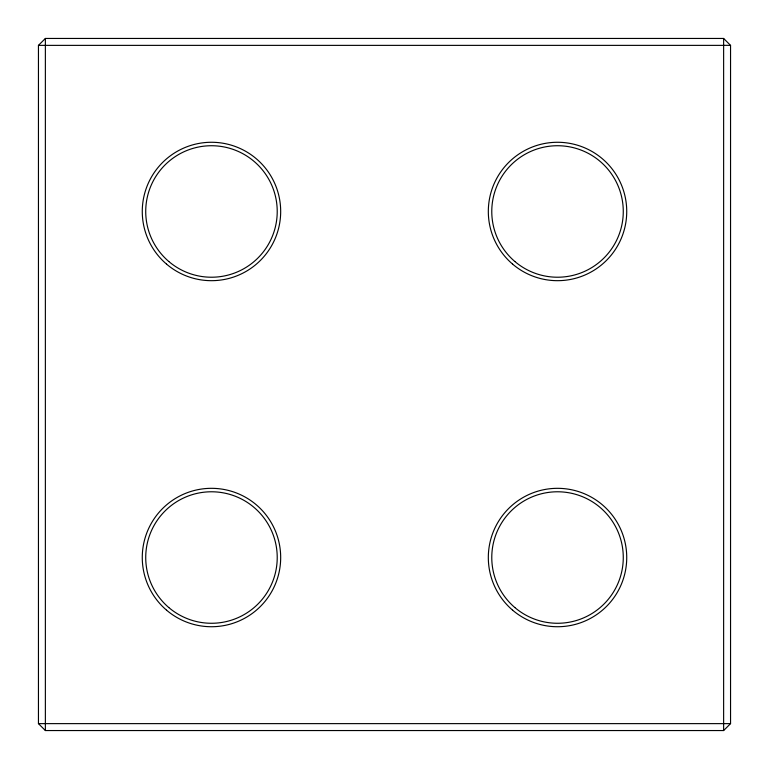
<?xml version="1.0" encoding="UTF-8"?>
<svg xmlns="http://www.w3.org/2000/svg" width="769" height="769" viewBox="0 0 769 769"><rect width="100%" height="100%" fill="white"/><g stroke="black" fill="none" stroke-linecap="round" stroke-linejoin="round"><path stroke-width="1.15" d="M38.45 45.371L45.371 38.45L723.629 38.45L730.55 45.371L730.55 723.629L723.629 730.55L45.371 730.55L38.45 723.629L38.45 45.371L723.629 45.371M38.45 723.629L730.55 723.629M723.629 45.333L730.55 45.371M723.629 38.45L723.629 730.55M45.371 38.45L45.371 730.55M168.805 607.548A65.75 65.75 0 0 0 276.129 569.464A65.75 65.75 0 0 0 189.482 495.563A65.75 65.75 0 0 0 168.805 607.548M166.565 610.182A69.21 69.21 0 0 0 279.532 570.089A69.21 69.21 0 0 0 188.328 492.304A69.21 69.21 0 0 0 166.565 610.182M166.565 264.132A69.21 69.21 0 0 0 279.532 224.039A69.21 69.21 0 0 0 188.328 146.254A69.21 69.21 0 0 0 166.565 264.132M168.805 261.498A65.75 65.75 0 0 0 276.129 223.414A65.75 65.75 0 0 0 189.482 149.513A65.75 65.75 0 0 0 168.805 261.498M514.855 607.548A65.75 65.75 0 0 0 622.179 569.464A65.75 65.75 0 0 0 535.532 495.563A65.75 65.75 0 0 0 514.855 607.548M512.615 610.182A69.21 69.21 0 0 0 625.582 570.089A69.21 69.21 0 0 0 534.378 492.304A69.21 69.21 0 0 0 512.615 610.182M512.615 264.132A69.21 69.21 0 0 0 625.582 224.039A69.21 69.21 0 0 0 534.378 146.254A69.21 69.21 0 0 0 512.615 264.132M514.855 261.498A65.75 65.75 0 0 0 622.179 223.414A65.75 65.75 0 0 0 535.532 149.513A65.75 65.75 0 0 0 514.855 261.498"/></g></svg>
